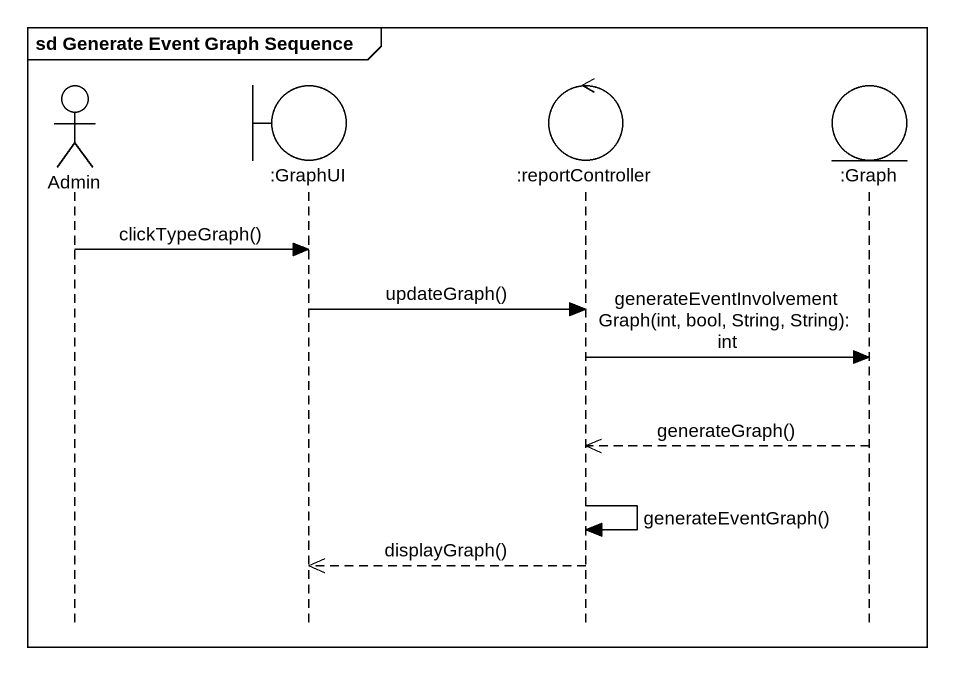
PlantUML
@startuml
mainframe sd Generate Event Graph Sequence
hide footbox
actor Admin
boundary ":GraphUI" as GraphUI
control ":reportController" as reportController
entity ":Graph" as Graph

Admin -> GraphUI : clickTypeGraph()
GraphUI -> reportController : updateGraph()
reportController -> Graph : generateEventInvolvementGraph(int, bool, String, String): int
Graph -->> reportController : generateGraph()
reportController -> reportController : generateEventGraph()
reportController -->> GraphUI : displayGraph()
@enduml
